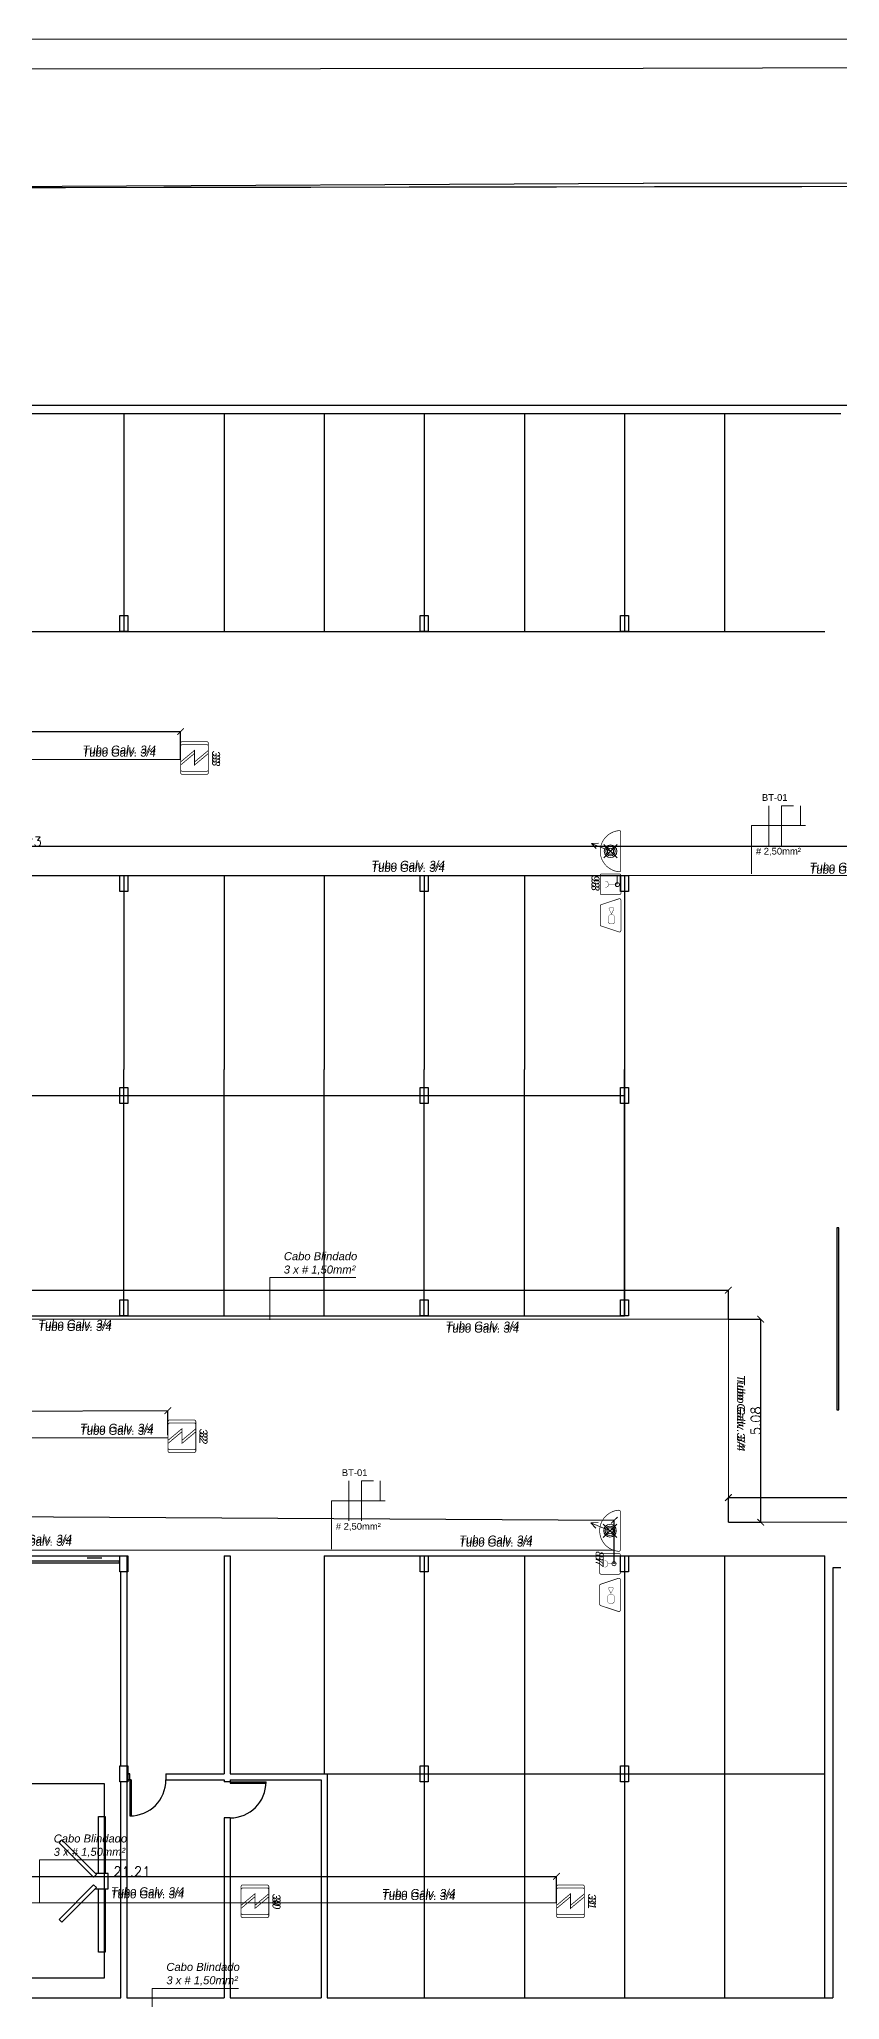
# Model space of a CAD drawing. Header units: metres. Extents: x -331 to 2982, y 362 to 2539.
# Drawn here: x 2924.8 to 2944.79, y 1408.5 to 1457.5 of the extents above; entities that cross this region are included whole.
import ezdxf

# ---------------------------------------------------------------- set-up
doc = ezdxf.new("R2010")
doc.units = ezdxf.units.M
doc.layers.get('0').update_dxf_attribs({"color": 251})
doc.layers.get('Defpoints').update_dxf_attribs({"color": 251})
for name, color, linetype in [('DET. FUMAÇA', 1, 'Continuous'), ('Div', 251, 'Continuous'), ('Pis', 251, 'Continuous')]:
    doc.layers.add(name, color=color, linetype=linetype)
doc.styles.add('COTA', font='simplex.shx')
doc.styles.get("Standard").update_dxf_attribs({"font": 'arial.ttf', "height": 0.3})
doc.dimstyles.new('EXEC_75', dxfattribs={"dimscale": 75, "dimtxt": 0.0032, "dimasz": 0.0022, "dimexe": 0, "dimexo": 0, "dimgap": 5e-05, "dimtad": 1, "dimzin": 4, "dimdsep": 46, "dimtxsty": 'COTA', "dimblk": 'ARCHTICK', "dimcen": 0, "dimclrd": 1, "dimclre": 1, "dimclrt": 2, "dimazin": 0, "dimtfac": 1, "dimtix": 1, "dimtmove": 2, "dimatfit": 3, "dimldrblk": 'DOT', "dimfxl": 1, "dimtvp": 1, "dimtolj": 1, "dimtzin": 0, "dimarcsym": 0})

# ---------------------------------------------------------------- blocks, each defined once
blk = doc.blocks.new('Detector de fumaça')
at = {"layer": 'DET. FUMAÇA', "linetype": 'Continuous', "lineweight": 15, "const_width": 0.0187}
blk.add_lwpolyline([(774.599, 539.816), (775.249, 539.816, -0.414214), (775.296, 539.769), (775.296, 539.167, -0.414214), (775.249, 539.12), (774.599, 539.12, -0.414214), (774.553, 539.167), (774.553, 539.769, -0.414214)], format="xyb", close=True, dxfattribs=at)
blk.add_lwpolyline([(774.773, 539.816), (775.064, 539.468), (774.773, 539.468), (775.064, 539.12)], dxfattribs=at)
blk = doc.blocks.new('WEW')
at = {"color": 1, "lineweight": 0, "true_color": 0xe60000}
for p, q in [((1781.075, 994.175), (1781.413, 993.836)), ((1781.413, 994.175), (1781.075, 993.836)), ((1781.244, 994.005), (1781.439, 994.482)), ((1781.439, 994.482), (1781.308, 994.36)), ((1781.439, 994.482), (1781.447, 994.302))]:
    blk.add_line(p, q, dxfattribs=at)
at = {"color": 1, "true_color": 0xe60000, "const_width": 0.0172}
for points in [[(1779.259, 993.747), (1780.023, 993.747, 0.511918), (1780.056, 993.793), (1779.907, 994.24, 0.322823), (1779.874, 994.263), (1779.408, 994.263, 0.322823), (1779.375, 994.24), (1779.226, 993.793, 0.511918)], [(1780.193, 994.263), (1780.641, 994.263, -0.414214), (1780.675, 994.229), (1780.675, 993.782, -0.414214), (1780.641, 993.747), (1780.193, 993.747, -0.414214), (1780.159, 993.782), (1780.159, 994.229, -0.414214)], [(1780.764, 993.748), (1781.724, 993.748, 0.435311), (1781.759, 993.784, 0.930949), (1780.73, 993.784, 0.435311)]]:
    blk.add_lwpolyline(points, format="xyb", close=True, dxfattribs=at)
at = {"color": 1, "true_color": 0xe60000, "const_width": 0.0086}
for points in [[(1779.463, 994.06), (1779.617, 994.06), (1779.652, 994.026), (1779.652, 993.936), (1779.617, 993.902), (1779.463, 993.902), (1779.428, 993.936), (1779.428, 994.026)], [(1779.832, 993.936), (1779.832, 994.026), (1779.802, 994.044), (1779.679, 993.981), (1779.802, 993.918)]]:
    blk.add_lwpolyline(points, close=True, dxfattribs=at)
for points in [[(1780.336, 994.135), (1780.338, 994.117), (1780.344, 994.099), (1780.351, 994.088), (1780.365, 994.073), (1780.373, 994.067), (1780.386, 994.06), (1780.397, 994.057), (1780.413, 994.055), (1780.421, 994.055), (1780.431, 994.056), (1780.45, 994.062), (1780.464, 994.07), (1780.477, 994.082), (1780.488, 994.096), (1780.494, 994.11), (1780.497, 994.122), (1780.498, 994.13), (1780.498, 994.136)], [(1780.417, 993.837), (1780.417, 994.055)]]:
    blk.add_lwpolyline(points, dxfattribs=at)
at = {"color": 1, "lineweight": 0, "true_color": 0xe60000}
for radius in [0.158, 0.119, 0.0774]:
    blk.add_circle((1781.244, 994.005), radius, dxfattribs=at)
blk = doc.blocks.new('rett')
at = {"color": 2, "linetype": 'Continuous', "lineweight": 15}
blk.add_line((813.966, 2203), (814.262, 2203), dxfattribs=at)
at = {"layer": 'Div', "color": 2, "linetype": 'Continuous', "lineweight": 15}
for p, q in [((813.645, 2202.003), (813.645, 2203)), ((813.966, 2202.003), (813.966, 2203)), ((814.435, 2202.502), (814.435, 2203))]:
    blk.add_line(p, q, dxfattribs=at)
blk.add_lwpolyline([(813.214, 2201.295), (813.214, 2202.502), (814.56, 2202.502)], dxfattribs=at)
at = {"layer": 'Div', "color": 2, "linetype": 'Continuous', "lineweight": 15, "char_height": 0.1683, "attachment_point": 1}
for s, insert in [('\\pxqc;\\PBT-01{\\fArial|b0|i1|c0|p34;  }', (808.19, 2203.569)), ('\\pxqc;\\P\\pi-0.92701,l1.92701,t1.92701;#^I2,50mm²', (808.198, 2202.227))]:
    blk.add_mtext_dynamic_manual_height_columns(s, width=11.20762, gutter_width=2.104, heights=[0], dxfattribs=dict(at, insert=insert))
blk = doc.blocks.new('derw')
at = {"layer": 'Div', "color": 2, "linetype": 'Continuous', "lineweight": 15}
blk.add_lwpolyline([(814.419, 2191.53), (814.419, 2192.589), (816.571, 2192.589)], dxfattribs=at)
at = {"layer": 'Div', "color": 2, "linetype": 'Continuous', "lineweight": 15, "insert": (814.772, 2193.224), "char_height": 0.2, "attachment_point": 1}
blk.add_mtext_dynamic_manual_height_columns('{\\fArial|b0|i1|c0|p34;Cabo Blindado \\P3 x # 1,50mm²}', width=13.3188, gutter_width=2.5, heights=[0], dxfattribs=at)
blk = doc.blocks.new('_ARCHTICK')
at = {"color": 0, "linetype": 'ByBlock', "const_width": 0.15}
blk.add_lwpolyline([(-0.5, -0.5), (0.5, 0.5)], dxfattribs=at)
blk = doc.blocks.new('*D108')
at = {"color": 1, "linetype": 'Continuous', "lineweight": -2, "transparency": 16777216}
for p, q in [((2889.166, 1439.515), (2889.166, 1440.198)), ((2889.166, 1440.198), (2928.327, 1440.198)), ((2928.327, 1439.501), (2928.327, 1440.198))]:
    blk.add_line(p, q, dxfattribs=at)
at = {"layer": 'Defpoints', "color": 0, "transparency": 16777216}
for p in [(2928.327, 1440.198), (2889.166, 1439.515), (2928.327, 1439.501)]:
    blk.add_point(p, dxfattribs=at)
at = {"color": 1, "lineweight": -2, "transparency": 16777216, "xscale": 0.165, "yscale": 0.165, "zscale": 0.165, "rotation": 180}
blk.add_blockref('_ARCHTICK', (2889.166, 1440.198), dxfattribs=at)
at = {"color": 1, "lineweight": -2, "transparency": 16777216, "xscale": 0.165, "yscale": 0.165, "zscale": 0.165}
blk.add_blockref('_ARCHTICK', (2928.327, 1440.198), dxfattribs=at)
at = {"color": 2, "lineweight": 15, "transparency": 16777216, "insert": (2908.747, 1440.322), "char_height": 0.24, "attachment_point": 5, "style": 'COTA'}
blk.add_mtext('\\A1;39.16', dxfattribs=at)
blk = doc.blocks.new('_Dot')
at = {"color": 0, "linetype": 'ByBlock', "lineweight": -2}
blk.add_line((-0.5, 0), (-1, 0), dxfattribs=at)
at = {"color": 0, "linetype": 'ByBlock', "const_width": 0.5}
blk.add_lwpolyline([(-0.25, 0, 1), (0.25, 0, 1)], format="xyb", close=True, dxfattribs=at)
blk = doc.blocks.new('*D118')
at = {"color": 1, "linetype": 'Continuous', "lineweight": -2, "transparency": 16777216}
for p, q in [((2894.283, 1436.6), (2894.283, 1437.328)), ((2954.514, 1437.328), (2894.283, 1437.328)), ((2954.514, 1436.6), (2954.514, 1437.328))]:
    blk.add_line(p, q, dxfattribs=at)
at = {"layer": 'Defpoints', "color": 0, "transparency": 16777216}
for p in [(2894.283, 1437.328), (2894.283, 1436.6), (2954.514, 1436.6)]:
    blk.add_point(p, dxfattribs=at)
at = {"color": 1, "lineweight": -2, "transparency": 16777216, "xscale": 0.165, "yscale": 0.165, "zscale": 0.165, "rotation": 180}
blk.add_blockref('_ARCHTICK', (2894.283, 1437.328), dxfattribs=at)
at = {"color": 1, "lineweight": -2, "transparency": 16777216, "xscale": 0.165, "yscale": 0.165, "zscale": 0.165}
blk.add_blockref('_ARCHTICK', (2954.514, 1437.328), dxfattribs=at)
at = {"color": 2, "lineweight": 15, "transparency": 16777216, "insert": (2924.398, 1437.451), "char_height": 0.24, "attachment_point": 5, "style": 'COTA'}
blk.add_mtext('\\A1;60.23', dxfattribs=at)
blk = doc.blocks.new('*D120')
at = {"color": 1, "linetype": 'Continuous', "lineweight": -2, "transparency": 16777216}
for p, q in [((2871.287, 1425.514), (2871.287, 1426.238)), ((2871.287, 1426.238), (2942.006, 1426.238)), ((2942.006, 1425.514), (2942.006, 1426.238))]:
    blk.add_line(p, q, dxfattribs=at)
at = {"layer": 'Defpoints', "color": 0, "transparency": 16777216}
for p in [(2942.006, 1426.238), (2871.287, 1425.514), (2942.006, 1425.514)]:
    blk.add_point(p, dxfattribs=at)
at = {"color": 1, "lineweight": -2, "transparency": 16777216, "xscale": 0.165, "yscale": 0.165, "zscale": 0.165, "rotation": 180}
blk.add_blockref('_ARCHTICK', (2871.287, 1426.238), dxfattribs=at)
at = {"color": 1, "lineweight": -2, "transparency": 16777216, "xscale": 0.165, "yscale": 0.165, "zscale": 0.165}
blk.add_blockref('_ARCHTICK', (2942.006, 1426.238), dxfattribs=at)
at = {"color": 2, "lineweight": 15, "transparency": 16777216, "insert": (2906.646, 1426.361), "char_height": 0.24, "attachment_point": 5, "style": 'COTA'}
blk.add_mtext('\\A1;70.72', dxfattribs=at)
blk = doc.blocks.new('*D122')
at = {"color": 1, "linetype": 'Continuous', "lineweight": -2, "transparency": 16777216}
for p, q in [((2942.006, 1425.514), (2942.813, 1425.514)), ((2942.813, 1420.437), (2942.813, 1425.514)), ((2942.006, 1420.437), (2942.813, 1420.437))]:
    blk.add_line(p, q, dxfattribs=at)
at = {"layer": 'Defpoints', "color": 0, "transparency": 16777216}
for p in [(2942.006, 1425.514), (2942.813, 1425.514), (2942.006, 1420.437)]:
    blk.add_point(p, dxfattribs=at)
at = {"color": 1, "lineweight": -2, "transparency": 16777216, "xscale": 0.165, "yscale": 0.165, "zscale": 0.165}
for p, rotation in [((2942.813, 1425.514), 90), ((2942.813, 1420.437), 270)]:
    blk.add_blockref('_ARCHTICK', p, dxfattribs=dict(at, rotation=rotation))
at = {"color": 2, "lineweight": 15, "transparency": 16777216, "insert": (2942.689, 1422.975), "char_height": 0.24, "attachment_point": 5, "rotation": 90, "style": 'COTA'}
blk.add_mtext('\\A1;5.08', dxfattribs=at)
blk = doc.blocks.new('*D123')
at = {"color": 1, "linetype": 'Continuous', "lineweight": -2, "transparency": 16777216}
for p, q in [((2942.006, 1420.437), (2942.006, 1421.055)), ((2942.006, 1421.055), (2949.223, 1421.055)), ((2949.223, 1420.437), (2949.223, 1421.055))]:
    blk.add_line(p, q, dxfattribs=at)
at = {"layer": 'Defpoints', "color": 0, "transparency": 16777216}
for p in [(2949.223, 1421.055), (2942.006, 1420.437), (2949.223, 1420.437)]:
    blk.add_point(p, dxfattribs=at)
at = {"color": 1, "lineweight": -2, "transparency": 16777216, "xscale": 0.165, "yscale": 0.165, "zscale": 0.165, "rotation": 180}
blk.add_blockref('_ARCHTICK', (2942.006, 1421.055), dxfattribs=at)
at = {"color": 1, "lineweight": -2, "transparency": 16777216, "xscale": 0.165, "yscale": 0.165, "zscale": 0.165}
blk.add_blockref('_ARCHTICK', (2949.223, 1421.055), dxfattribs=at)
at = {"color": 2, "lineweight": 15, "transparency": 16777216, "insert": (2945.615, 1421.179), "char_height": 0.24, "attachment_point": 5, "style": 'COTA'}
blk.add_mtext('\\A1;7.22', dxfattribs=at)
blk = doc.blocks.new('*D132')
at = {"color": 1, "linetype": 'Continuous', "lineweight": -2, "transparency": 16777216}
for p, q in [((2916.507, 1410.928), (2916.507, 1411.589)), ((2916.507, 1411.589), (2937.716, 1411.589)), ((2937.716, 1410.928), (2937.716, 1411.589))]:
    blk.add_line(p, q, dxfattribs=at)
at = {"layer": 'Defpoints', "color": 0, "transparency": 16777216}
for p in [(2937.716, 1411.589), (2916.507, 1410.928), (2937.716, 1410.928)]:
    blk.add_point(p, dxfattribs=at)
at = {"color": 1, "lineweight": -2, "transparency": 16777216, "xscale": 0.165, "yscale": 0.165, "zscale": 0.165, "rotation": 180}
blk.add_blockref('_ARCHTICK', (2916.507, 1411.589), dxfattribs=at)
at = {"color": 1, "lineweight": -2, "transparency": 16777216, "xscale": 0.165, "yscale": 0.165, "zscale": 0.165}
blk.add_blockref('_ARCHTICK', (2937.716, 1411.589), dxfattribs=at)
at = {"color": 2, "lineweight": 15, "transparency": 16777216, "insert": (2927.112, 1411.712), "char_height": 0.24, "attachment_point": 5, "style": 'COTA'}
blk.add_mtext('\\A1;21.21', dxfattribs=at)
blk = doc.blocks.new('*D137')
at = {"color": 1, "linetype": 'Continuous', "lineweight": -2, "transparency": 16777216}
for p, q in [((2928.01, 1423.227), (2881.415, 1423.009)), ((2881.418, 1422.399), (2881.415, 1423.009)), ((2928.013, 1422.617), (2928.01, 1423.227))]:
    blk.add_line(p, q, dxfattribs=at)
at = {"layer": 'Defpoints', "color": 0, "transparency": 16777216}
for p in [(2881.415, 1423.009), (2881.418, 1422.399), (2928.013, 1422.617)]:
    blk.add_point(p, dxfattribs=at)
at = {"color": 1, "lineweight": -2, "transparency": 16777216, "xscale": 0.165, "yscale": 0.165, "zscale": 0.165}
for p, rotation in [((2881.415, 1423.009), 180.2676024651314), ((2928.01, 1423.227), 0.2676024651313921)]:
    blk.add_blockref('_ARCHTICK', p, dxfattribs=dict(at, rotation=rotation))
at = {"color": 2, "lineweight": 15, "transparency": 16777216, "insert": (2904.712, 1423.242), "char_height": 0.24, "attachment_point": 5, "rotation": 0.2676, "style": 'COTA'}
blk.add_mtext('\\A1;46.60', dxfattribs=at)
blk = doc.blocks.new('*D142')
at = {"color": 1, "linetype": 'Continuous', "lineweight": -2, "transparency": 16777216}
for p, q in [((2881.964, 1419.745), (2881.97, 1420.829)), ((2881.97, 1420.829), (2939.157, 1420.487)), ((2939.15, 1419.403), (2939.157, 1420.487))]:
    blk.add_line(p, q, dxfattribs=at)
at = {"layer": 'Defpoints', "color": 0, "transparency": 16777216}
for p in [(2939.157, 1420.487), (2881.964, 1419.745), (2939.15, 1419.403)]:
    blk.add_point(p, dxfattribs=at)
at = {"color": 1, "lineweight": -2, "transparency": 16777216, "xscale": 0.165, "yscale": 0.165, "zscale": 0.165}
for p, rotation in [((2881.97, 1420.829), 179.6570397926686), ((2939.157, 1420.487), 359.6570397926686)]:
    blk.add_blockref('_ARCHTICK', p, dxfattribs=dict(at, rotation=rotation))
at = {"color": 2, "lineweight": 15, "transparency": 16777216, "insert": (2910.564, 1420.782), "char_height": 0.24, "attachment_point": 5, "rotation": 359.657, "style": 'COTA'}
blk.add_mtext('\\A1;57.19', dxfattribs=at)

msp = doc.modelspace()

# ---------------------------------------------------------------- linework, layer by layer
at = {"lineweight": 0}
for p, q in [((2926.359, 1419.545), (2925.997, 1419.545)), ((2931.912, 1419.6), (2931.912, 1414.15))]:
    msp.add_line(p, q, dxfattribs=at)
msp.add_lwpolyline([(2692.518, 1267.281), (2886.962, 1268.097, 0.414222), (2891.963, 1273.083, 0.000679), (2891.975, 1306.701), (2900.167, 1306.701), (2900.767, 1306.701), (2900.767, 1305.727, 0.742789), (2904.471, 1304.872), (2905.781, 1308.262), (2912.682, 1330.97), (2930.662, 1369.788), (2936.383, 1381.538), (2959.535, 1425.137), (2972.498, 1447.641), (2973.386, 1449.183), (2974.618, 1451.303, 0.577621), (2973.155, 1453.859), (2919.448, 1453.786), (2871.128, 1453.815), (2844.526, 1453.596), (2835.976, 1453.544), (2739.49, 1452.841)], format="xyb", dxfattribs=at)
for points in [[(2925.997, 1419.545), (2926.107, 1419.563), (2926.107, 1419.545)], [(2925.997, 1419.545), (2926.107, 1419.527), (2926.107, 1419.545)]]:
    msp.add_solid(points, dxfattribs=at)
at = {"layer": 'DET. FUMAÇA', "color": 3, "linetype": 'Continuous', "lineweight": 15}
msp.add_line((2939.232, 1436.382), (2939.232, 1436.6), dxfattribs=at)
for points in [[(2894.283, 1436.6), (2954.514, 1436.6), (2954.514, 1442.595), (2962.466, 1442.595)], [(2939.15, 1419.399), (2939.15, 1419.745), (2881.964, 1419.745)]]:
    msp.add_lwpolyline(points, dxfattribs=at)
at = {"layer": 'DET. FUMAÇA', "color": 2, "linetype": 'Continuous', "lineweight": 15}
for centre in [(2939.236, 1436.375), (2939.15, 1419.403)]:
    msp.add_circle(centre, 0.0504, dxfattribs=at)
at = {"layer": 'Div', "color": 150, "linetype": 'Continuous', "lineweight": 0}
for p, q in [((2897.987, 1439.501), (2928.327, 1439.501)), ((2928.013, 1422.549), (2881.765, 1422.539)), ((2918.074, 1410.928), (2937.716, 1410.928))]:
    msp.add_line(p, q, dxfattribs=at)
at = {"layer": 'Div', "color": 230, "linetype": 'Continuous', "lineweight": 0}
msp.add_lwpolyline([(2868.332, 1406.738), (2868.332, 1456.502, -0.414214), (2869.332, 1457.502), (2981.073, 1457.502, -0.573634), (2981.945, 1456.011), (2936.695, 1375.576, -0.270944), (2935.824, 1375.066), (2919.103, 1375.066, -0.27519), (2918.224, 1375.589), (2902.169, 1405.215, 0.27519), (2901.29, 1405.738), (2869.332, 1405.738, -0.414214)], format="xyb", close=True, dxfattribs=at)
at = {"layer": 'Div', "color": 150, "linetype": 'Continuous', "lineweight": 0}
msp.add_lwpolyline([(2889.016, 1425.514), (2942.006, 1425.514), (2942.006, 1420.437), (2949.223, 1420.437), (2949.223, 1411.112), (2947.522, 1407.716), (2898.053, 1407.716), (2898.053, 1404.734), (2868.289, 1404.734)], dxfattribs=at)
at = {"layer": 'Pis'}
for p, q in [((2939.879, 1456.772), (2914.961, 1456.741)), ((2955.352, 1456.8), (2939.879, 1456.772)), ((2939.882, 1453.892), (2914.965, 1453.763)), ((2955.36, 1453.92), (2939.884, 1453.892)), ((2945.012, 1448.35), (2919.512, 1448.35)), ((2919.312, 1448.15), (2944.812, 1448.15)), ((2926.912, 1448.15), (2926.912, 1442.7)), ((2929.412, 1448.15), (2929.412, 1442.7)), ((2931.912, 1448.15), (2931.912, 1442.7)), ((2934.412, 1448.15), (2934.412, 1442.7)), ((2936.912, 1448.15), (2936.912, 1442.7)), ((2939.412, 1448.15), (2939.412, 1442.7)), ((2941.912, 1448.15), (2941.912, 1442.7)), ((2926.812, 1443.1), (2927.012, 1443.1)), ((2926.812, 1442.7), (2926.812, 1443.1)), ((2927.012, 1443.1), (2927.012, 1442.7)), ((2934.312, 1443.1), (2934.512, 1443.1)), ((2934.312, 1442.7), (2934.312, 1443.1)), ((2934.512, 1443.1), (2934.512, 1442.7)), ((2939.315, 1443.101), (2939.515, 1443.101)), ((2939.315, 1442.701), (2939.315, 1443.101)), ((2939.515, 1443.101), (2939.515, 1442.701)), ((2897.012, 1442.7), (2944.412, 1442.7)), ((2927.012, 1442.7), (2926.812, 1442.7)), ((2934.512, 1442.7), (2934.312, 1442.7)), ((2939.515, 1442.701), (2939.315, 1442.701)), ((2939.409, 1442.9), (2939.409, 1442.901)), ((2939.409, 1442.901), (2939.415, 1442.901)), ((2939.415, 1442.9), (2939.409, 1442.9)), ((2939.415, 1442.901), (2939.415, 1442.9)), ((2894.412, 1436.6), (2939.412, 1436.6)), ((2926.812, 1436.6), (2927.012, 1436.6)), ((2926.812, 1436.2), (2926.812, 1436.6)), ((2926.912, 1436.6), (2926.912, 1431.75)), ((2927.012, 1436.6), (2927.012, 1436.2)), ((2929.412, 1436.6), (2929.412, 1431.75)), ((2931.912, 1436.6), (2931.912, 1431.75)), ((2934.312, 1436.2), (2934.312, 1436.6)), ((2934.312, 1436.6), (2934.512, 1436.6)), ((2934.412, 1436.6), (2934.412, 1431.75)), ((2934.512, 1436.6), (2934.512, 1436.2)), ((2936.912, 1436.6), (2936.912, 1431.75)), ((2939.312, 1436.2), (2939.312, 1436.6)), ((2939.312, 1436.6), (2939.512, 1436.6)), ((2939.412, 1436.6), (2939.412, 1425.6)), ((2939.512, 1436.6), (2939.512, 1436.2)), ((2927.012, 1436.2), (2926.812, 1436.2)), ((2934.512, 1436.2), (2934.312, 1436.2)), ((2939.512, 1436.2), (2939.312, 1436.2)), ((2926.912, 1425.6), (2926.912, 1431.75)), ((2929.412, 1425.6), (2929.412, 1431.75)), ((2931.912, 1425.6), (2931.912, 1431.75)), ((2934.412, 1425.6), (2934.412, 1431.75)), ((2936.912, 1425.6), (2936.912, 1431.75)), ((2939.412, 1425.6), (2939.412, 1431.75)), ((2926.812, 1431.3), (2927.012, 1431.3)), ((2926.812, 1430.9), (2926.812, 1431.3)), ((2927.012, 1431.3), (2927.012, 1430.9)), ((2934.312, 1431.3), (2934.512, 1431.3)), ((2934.312, 1430.9), (2934.312, 1431.3)), ((2934.512, 1431.3), (2934.512, 1430.9)), ((2939.312, 1430.9), (2939.312, 1431.3)), ((2939.312, 1431.3), (2939.512, 1431.3)), ((2939.512, 1431.3), (2939.512, 1430.9)), ((2914.412, 1431.1), (2939.412, 1431.1)), ((2927.012, 1430.9), (2926.812, 1430.9)), ((2934.512, 1430.9), (2934.312, 1430.9)), ((2939.512, 1430.9), (2939.312, 1430.9)), ((2944.712, 1427.8), (2944.712, 1423.246)), ((2944.762, 1427.8), (2944.712, 1427.8)), ((2944.762, 1423.246), (2944.762, 1427.8)), ((2926.812, 1426), (2927.012, 1426)), ((2926.812, 1425.6), (2926.812, 1426)), ((2927.012, 1426), (2927.012, 1425.6)), ((2934.312, 1426), (2934.512, 1426)), ((2934.312, 1425.6), (2934.312, 1426)), ((2934.512, 1426), (2934.512, 1425.6)), ((2939.312, 1425.6), (2939.312, 1426)), ((2939.312, 1426), (2939.512, 1426)), ((2939.512, 1426), (2939.512, 1425.6)), ((2914.412, 1425.6), (2939.412, 1425.6)), ((2927.012, 1425.6), (2926.812, 1425.6)), ((2934.512, 1425.6), (2934.312, 1425.6)), ((2939.512, 1425.6), (2939.312, 1425.6)), ((2944.712, 1423.246), (2944.762, 1423.246)), ((2919.512, 1419.6), (2927.012, 1419.6)), ((2926.805, 1419.468), (2923.115, 1419.468)), ((2926.359, 1419.545), (2925.997, 1419.545)), ((2926.805, 1419.418), (2926.805, 1419.468)), ((2926.812, 1419.2), (2926.812, 1419.6)), ((2926.812, 1419.6), (2927.012, 1419.6)), ((2926.812, 1419.6), (2927.012, 1419.6)), ((2926.812, 1419.2), (2926.812, 1419.6)), ((2926.983, 1419.6), (2926.983, 1408.55)), ((2927.012, 1419.6), (2927.012, 1419.2)), ((2927.012, 1419.6), (2927.012, 1419.2)), ((2929.412, 1419.6), (2929.562, 1419.6)), ((2929.412, 1419.6), (2929.412, 1414.15)), ((2929.562, 1419.6), (2929.562, 1414.15)), ((2931.912, 1419.6), (2931.912, 1414.15)), ((2931.912, 1419.6), (2944.412, 1419.6)), ((2931.912, 1419.6), (2931.912, 1414.15)), ((2934.312, 1419.2), (2934.312, 1419.6)), ((2934.312, 1419.6), (2934.512, 1419.6)), ((2934.412, 1419.6), (2934.412, 1408.55)), ((2934.512, 1419.6), (2934.512, 1419.2)), ((2936.912, 1419.6), (2936.912, 1408.55)), ((2939.312, 1419.2), (2939.312, 1419.6)), ((2939.312, 1419.6), (2939.512, 1419.6)), ((2939.412, 1419.6), (2939.412, 1408.55)), ((2939.512, 1419.6), (2939.512, 1419.2)), ((2941.912, 1419.6), (2941.912, 1408.55)), ((2944.412, 1408.55), (2944.412, 1419.6)), ((2926.805, 1419.418), (2923.115, 1419.418)), ((2927.012, 1419.2), (2926.812, 1419.2)), ((2927.012, 1419.2), (2926.812, 1419.2)), ((2926.833, 1414.35), (2926.833, 1419.2)), ((2926.983, 1419.2), (2926.983, 1414.35)), ((2934.512, 1419.2), (2934.312, 1419.2)), ((2939.512, 1419.2), (2939.312, 1419.2)), ((2944.812, 1419.301), (2944.612, 1419.301)), ((2944.612, 1419.301), (2944.612, 1408.55)), ((2926.812, 1413.95), (2926.812, 1414.35)), ((2926.812, 1414.35), (2927.012, 1414.35)), ((2926.812, 1414.35), (2927.012, 1414.35)), ((2926.812, 1413.95), (2926.812, 1414.35)), ((2926.833, 1414.35), (2926.833, 1414.35)), ((2926.833, 1414.35), (2926.833, 1414.35)), ((2927.012, 1414.35), (2927.012, 1413.95)), ((2927.012, 1414.35), (2927.012, 1413.95)), ((2927.012, 1414.15), (2927.062, 1414.15)), ((2927.062, 1414.15), (2927.012, 1414.15)), ((2927.062, 1414), (2927.062, 1414.15)), ((2927.962, 1414.15), (2929.412, 1414.15)), ((2927.962, 1414.15), (2929.412, 1414.15)), ((2927.962, 1414.15), (2927.962, 1414)), ((2929.562, 1414.15), (2944.412, 1414.15)), ((2929.562, 1414.15), (2931.987, 1414.15)), ((2931.987, 1414.15), (2931.987, 1408.55)), ((2934.312, 1413.95), (2934.312, 1414.35)), ((2934.312, 1414.35), (2934.512, 1414.35)), ((2934.512, 1414.35), (2934.512, 1413.95)), ((2939.312, 1414.35), (2939.512, 1414.35)), ((2939.312, 1413.95), (2939.312, 1414.35)), ((2939.512, 1414.35), (2939.512, 1413.95)), ((2926.43, 1413.905), (2923.43, 1413.905)), ((2926.43, 1409.055), (2926.43, 1413.905)), ((2927.012, 1413.95), (2926.812, 1413.95)), ((2927.012, 1413.95), (2926.812, 1413.95)), ((2926.833, 1408.55), (2926.833, 1413.95)), ((2926.983, 1413.95), (2926.983, 1408.55)), ((2927.062, 1414), (2927.012, 1414)), ((2927.012, 1414), (2927.062, 1414)), ((2927.062, 1414), (2927.062, 1413.1)), ((2927.092, 1414), (2927.062, 1414)), ((2927.092, 1414), (2927.092, 1413.101)), ((2927.962, 1414), (2929.412, 1414)), ((2929.412, 1414), (2929.412, 1413.95)), ((2929.562, 1413.95), (2929.412, 1413.95)), ((2929.562, 1414), (2931.837, 1414)), ((2929.562, 1414), (2929.562, 1413.92)), ((2929.562, 1414), (2929.562, 1413.95)), ((2929.562, 1413.95), (2930.462, 1413.95)), ((2929.562, 1413.92), (2930.462, 1413.92)), ((2931.837, 1414), (2931.837, 1408.55)), ((2934.512, 1413.95), (2934.312, 1413.95)), ((2939.512, 1413.95), (2939.312, 1413.95)), ((2926.275, 1411.665), (2926.275, 1413.088)), ((2926.275, 1413.088), (2926.443, 1413.088)), ((2926.443, 1413.088), (2926.443, 1411.665)), ((2929.412, 1413.05), (2929.412, 1408.55)), ((2929.562, 1413.05), (2929.412, 1413.05)), ((2929.562, 1413.05), (2929.562, 1408.55)), ((2925.293, 1412.431), (2925.362, 1412.499)), ((2926.156, 1411.569), (2925.293, 1412.431)), ((2925.362, 1412.499), (2926.224, 1411.637)), ((2926.224, 1411.637), (2926.156, 1411.569)), ((2926.523, 1411.665), (2926.196, 1411.665)), ((2926.523, 1411.279), (2926.523, 1411.665)), ((2926.156, 1411.375), (2925.293, 1410.513)), ((2925.362, 1410.445), (2926.224, 1411.307)), ((2926.224, 1411.307), (2926.156, 1411.375)), ((2926.196, 1411.279), (2926.523, 1411.279)), ((2926.275, 1409.696), (2926.275, 1411.279)), ((2926.443, 1411.279), (2926.443, 1409.696)), ((2925.293, 1410.513), (2925.362, 1410.445)), ((2926.443, 1409.696), (2926.275, 1409.696)), ((2923.43, 1409.055), (2926.43, 1409.055)), ((2917.662, 1408.55), (2926.833, 1408.55)), ((2926.983, 1408.55), (2929.412, 1408.55)), ((2929.562, 1408.55), (2931.837, 1408.55)), ((2931.987, 1408.55), (2944.612, 1408.55))]:
    msp.add_line(p, q, dxfattribs=at)
at = {"layer": 'Pis', "const_width": 0.03}
msp.add_lwpolyline([(2692.518, 1267.281), (2886.962, 1268.097, 0.414222), (2891.963, 1273.083, 0.000679), (2891.975, 1306.701), (2900.167, 1306.701), (2900.767, 1306.701), (2900.767, 1305.727, 0.742789), (2904.471, 1304.872), (2905.781, 1308.262), (2912.682, 1330.97), (2930.662, 1369.788), (2936.383, 1381.538), (2959.535, 1425.137), (2972.498, 1447.641), (2973.386, 1449.183), (2974.618, 1451.303, 0.577621), (2973.155, 1453.859), (2919.448, 1453.786), (2871.128, 1453.815), (2844.526, 1453.596), (2835.976, 1453.544), (2739.49, 1452.841)], format="xyb", dxfattribs=at)
at = {"layer": 'Pis'}
for centre, end in [((2927.062, 1414), 0), ((2929.562, 1413.95), 360)]:
    msp.add_arc(centre, 0.9, 270, end, dxfattribs=at)
for points in [[(2925.997, 1419.545), (2926.107, 1419.563), (2926.107, 1419.545)], [(2925.997, 1419.545), (2926.107, 1419.527), (2926.107, 1419.545)]]:
    msp.add_solid(points, dxfattribs=at)

# ---------------------------------------------------------------- block references
at = {"lineweight": 0, "rotation": 89.99999999999999}
for p in [(3933.068, -344.035), (3933.055, -361.018)]:
    msp.add_blockref('WEW', p, dxfattribs=at)
at = {"layer": 'DET. FUMAÇA', "linetype": 'Continuous', "lineweight": 0, "rotation": 270}
for p in [(2389.207, 2214.502), (2389.207, 2214.426), (2388.893, 2197.549), (2388.893, 2197.473), (2390.716, 2185.928), (2390.716, 2185.852), (2398.596, 2185.928), (2398.596, 2185.852)]:
    msp.add_blockref('Detector de fumaça', p, dxfattribs=at)
at = {"layer": 'Div', "color": 150, "linetype": 'Continuous', "lineweight": 15}
for name, p in [('rett', (2129.37, -764.653)), ('derw', (2116.134, -766.036)), ('rett', (2118.88, -781.526)), ('derw', (2110.388, -780.588)), ('derw', (2113.201, -783.798))]:
    msp.add_blockref(name, p, dxfattribs=at)

# ---------------------------------------------------------------- texts
at = {"layer": 'Div', "color": 2, "linetype": 'Continuous', "lineweight": 0, "char_height": 0.2, "attachment_point": 1}
for insert in [(2925.879, 1439.849), (2925.879, 1439.773), (2933.093, 1436.969), (2933.093, 1436.893), (2944.036, 1436.922), (2944.036, 1436.846), (2924.774, 1425.496), (2924.774, 1425.42), (2934.947, 1425.454), (2934.947, 1425.378), (2925.817, 1422.9), (2925.817, 1422.824), (2923.781, 1420.126), (2923.781, 1420.05), (2935.283, 1420.107), (2935.283, 1420.031), (2926.586, 1411.317), (2926.586, 1411.241), (2933.357, 1411.274), (2933.357, 1411.198)]:
    msp.add_mtext_dynamic_manual_height_columns('{\\fArial|b0|i1|c0|p34;Tubo Galv. 3/4 }', width=13.3188, gutter_width=2.5, heights=[0], dxfattribs=dict(at, insert=insert))
at = {"layer": 'Div', "color": 3, "linetype": 'Continuous', "lineweight": 0, "char_height": 0.2, "attachment_point": 1, "rotation": 270}
for s, insert in [('{\\fArial|b0|i1|c0|p34;33}', (2929.314, 1439.721)), ('{\\fArial|b0|i1|c0|p34;33}', (2929.314, 1439.645)), ('{\\fArial|b0|i1|c0|p34;93}', (2938.788, 1436.606)), ('{\\fArial|b0|i1|c0|p34;93}', (2938.788, 1436.53)), ('{\\fArial|b0|i1|c0|p34;32}', (2928.999, 1422.779)), ('{\\fArial|b0|i1|c0|p34;32}', (2928.999, 1422.703)), ('{\\fArial|b0|i1|c0|p34;87}', (2938.891, 1419.716)), ('{\\fArial|b0|i1|c0|p34;87}', (2938.891, 1419.64)), ('{\\fArial|b0|i1|c0|p34;30}', (2930.822, 1411.157)), ('{\\fArial|b0|i1|c0|p34;31}', (2938.702, 1411.157)), ('{\\fArial|b0|i1|c0|p34;30}', (2930.822, 1411.081)), ('{\\fArial|b0|i1|c0|p34;31}', (2938.702, 1411.081))]:
    msp.add_mtext_dynamic_manual_height_columns(s, width=13.3188, gutter_width=2.5, heights=[0], dxfattribs=dict(at, insert=insert))
at = {"layer": 'Div', "color": 2, "linetype": 'Continuous', "lineweight": 0, "char_height": 0.2, "attachment_point": 1, "rotation": 270}
for insert in [(2942.422, 1424.122), (2942.422, 1424.046)]:
    msp.add_mtext_dynamic_manual_height_columns('{\\fArial|b0|i1|c0|p34;Tubo Galv. 3/4 }', width=13.3188, gutter_width=2.5, heights=[0], dxfattribs=dict(at, insert=insert))

# ---------------------------------------------------------------- dimensions: what is measured, and where the dimension line sits
at = {"color": 30, "linetype": 'Continuous', "lineweight": 15, "true_color": 0xf8991e}
for base, p1, p2, picture, middle in [((2928.327, 1440.198), (2889.166, 1439.515), (2928.327, 1439.501), '*D108', (2908.747, 1440.322)), ((2894.283, 1437.328), (2954.514, 1436.6), (2894.283, 1436.6), '*D118', (2924.398, 1437.451)), ((2942.006, 1426.238), (2871.287, 1425.514), (2942.006, 1425.514), '*D120', (2906.646, 1426.361)), ((2949.223, 1421.055), (2942.006, 1420.437), (2949.223, 1420.437), '*D123', (2945.615, 1421.179))]:
    dim = msp.add_linear_dim(base=base, p1=p1, p2=p2, dimstyle='EXEC_75', dxfattribs=at)
    dim.commit()
    dim.dimension.update_dxf_attribs({"geometry": picture, "text_midpoint": middle})
dim = msp.add_linear_dim(base=(2942.813, 1425.514), p1=(2942.006, 1420.437), p2=(2942.006, 1425.514), angle=90, dimstyle='EXEC_75', dxfattribs=at)
dim.commit()
dim.dimension.update_dxf_attribs({"geometry": '*D122', "text_midpoint": (2942.689, 1422.975)})
for p1, p2, distance, picture, middle in [((2928.013, 1422.617), (2881.418, 1422.399), -0.61, '*D137', (2904.712, 1423.242)), ((2881.964, 1419.745), (2939.15, 1419.403), 1.084, '*D142', (2910.564, 1420.782)), ((2916.507, 1410.928), (2937.716, 1410.928), 0.661, '*D132', (2927.112, 1411.712))]:
    dim = msp.add_aligned_dim(p1=p1, p2=p2, distance=distance, dimstyle='EXEC_75', dxfattribs=at)
    dim.commit()
    dim.dimension.update_dxf_attribs({"geometry": picture, "text_midpoint": middle})

doc.saveas('drawing.dxf')
